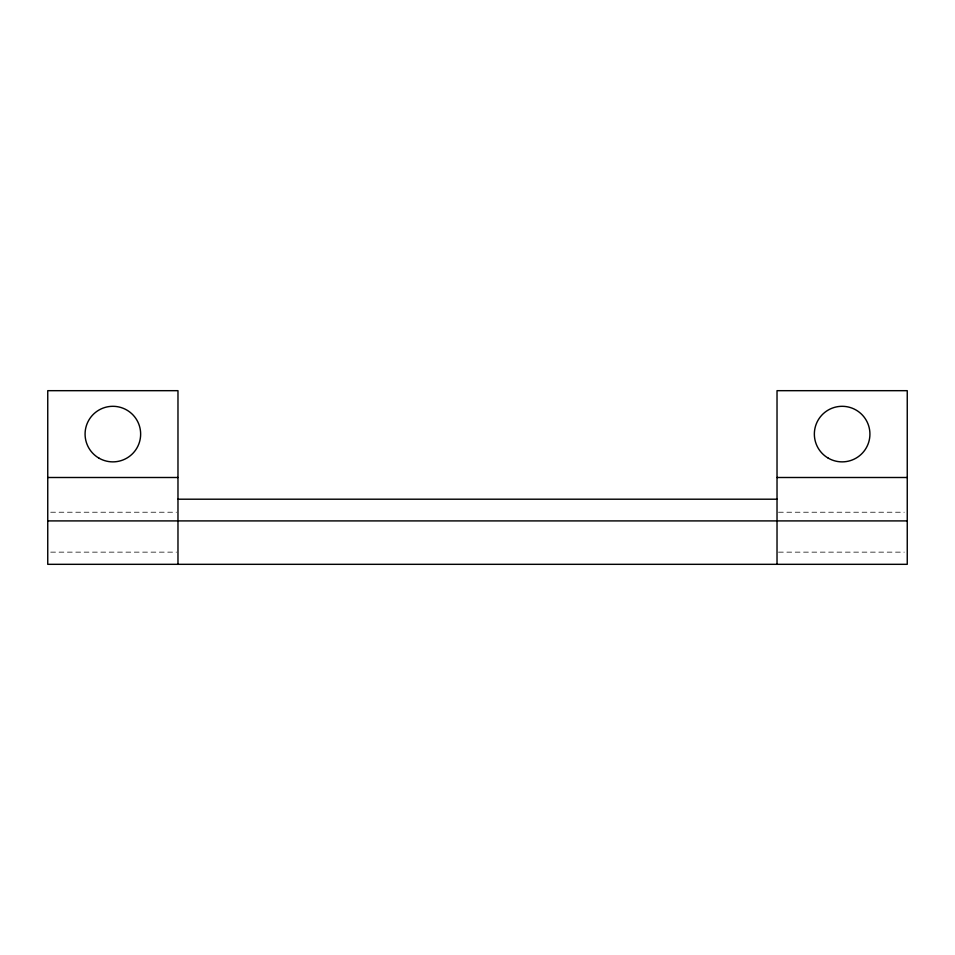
<?xml version="1.0" encoding="UTF-8"?>
<svg xmlns="http://www.w3.org/2000/svg" width="955" height="955" viewBox="0 0 955 955"><rect width="100%" height="100%" fill="white"/><g stroke="black" fill="none" stroke-linecap="round" stroke-linejoin="round"><path stroke-width="0.72" stroke-dasharray="4.78 3.58" d="M50.711 512.226L176.496 512.226M778.504 512.226L904.29 512.226M50.711 552.145L176.496 552.145M778.504 552.145L904.29 552.145"/><path stroke-width="1.43" d="M47.75 477.5L177.976 477.5M777.024 477.5L907.25 477.5M177.976 499.202L777.024 499.202M47.75 520.905L907.25 520.905M777.024 564.321L777.024 390.679L907.25 390.679L907.25 564.321L47.75 564.321L47.75 390.679L177.976 390.679L177.976 564.321M828.248 458.149A27.779 27.779 0 0 0 869.921 434.095A27.779 27.779 0 0 0 828.248 410.029A27.779 27.779 0 0 0 828.248 458.149M98.974 458.149A27.779 27.779 0 0 0 140.648 434.095A27.779 27.779 0 0 0 98.974 410.029A27.779 27.779 0 0 0 98.974 458.149"/></g></svg>
